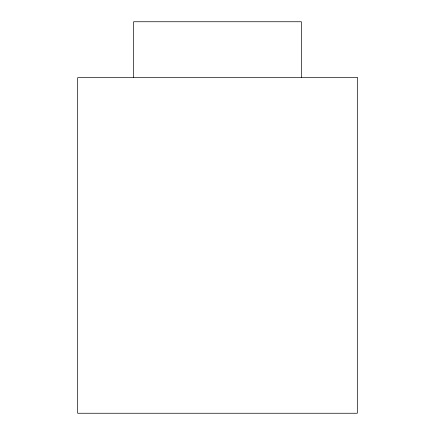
<?xml version="1.0" encoding="UTF-8"?>
<svg xmlns="http://www.w3.org/2000/svg" width="435" height="435" viewBox="0 0 435 435"><rect width="100%" height="100%" fill="white"/><g stroke="black" fill="none" stroke-linecap="round" stroke-linejoin="round"><path stroke-width="0.65" d="M301.395 77.68L301.395 21.75L133.605 21.75L133.605 77.68M357.32 77.68L77.68 77.68L77.68 413.25L357.32 413.25L357.32 77.68"/></g></svg>
